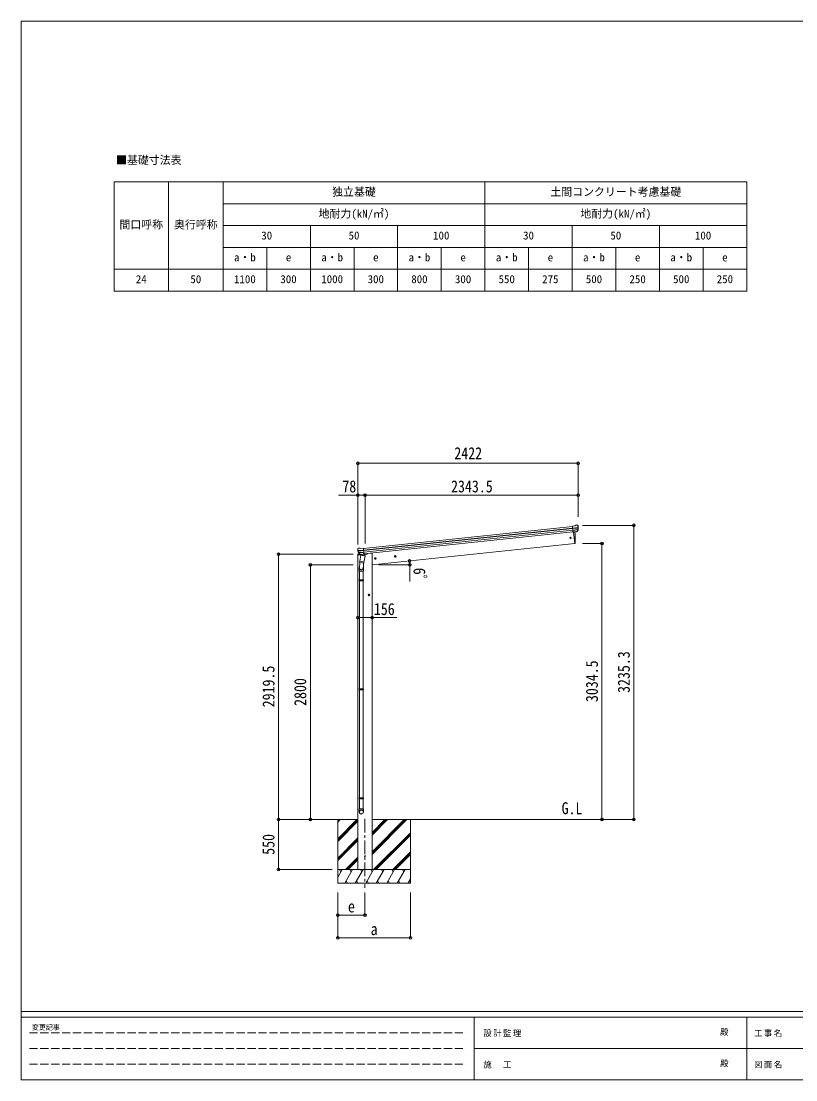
# Model space of a CAD drawing. Units: millimetres at full size, sheet at 1:30; some dimension numbers follow another scale. Extents: x -8432 to 8432, y -5820 to 5820.
# Drawn here: x -8432 to 89, y -5820 to 5820 of the extents above; entities that cross this region are included whole.
import ezdxf
from ezdxf.enums import TextEntityAlignment as Align

# ---------------------------------------------------------------- set-up
doc = ezdxf.new("R2010")
doc.units = ezdxf.units.MM
doc.header["$LTSCALE"] = 30
doc.header["$PDMODE"] = 32
doc.header["$PDSIZE"] = 30
doc.linetypes.add('CHAIN1', pattern=[8, 5, -1, 1, -1])
doc.linetypes.add('DASHED3', pattern=[4, 3, -1])
for name, color, linetype, lineweight in [('0-0_0', 7, 'Continuous', 9), ('0-1_本体', 5, 'CHAIN1', 9), ('0-3_ELV2', 4, 'Continuous', 9), ('0-6_OTH_LINE', 6, 'Continuous', 9), ('0-9_OUTLINE', 7, 'Continuous', 9), ('0-E_DET2', 7, 'Continuous', 18), ('F-0_240', 7, 'Continuous', 9)]:
    doc.layers.add(name, color=color, linetype=linetype, lineweight=lineweight)
doc.layers.add('0-7_SHAPE', color=7, linetype='Continuous')
doc.styles.add('ＭＳ ゴシック', font='')
doc.styles.get('ＭＳ ゴシック').set_extended_font_data('MS Gothic')

msp = doc.modelspace()

# ---------------------------------------------------------------- linework, layer by layer
at = {"layer": '0-0_0'}
for p, q in [((-5071.81, -2958.62), (-4727.71, -2958.62)), ((-4949.96, -2958.62), (-4949.96, -3658.62)), ((-4949.96, -3169.85), (-4738.73, -2958.62)), ((-4949.96, -2986.01), (-4922.57, -2958.62)), ((-4949.96, -2971.86), (-4936.72, -2958.62)), ((-4949.96, -3183.99), (-4727.71, -2961.75)), ((-4949.96, -3198.14), (-4727.71, -2975.89)), ((-4572.21, -2958.62), (-2255.66, -2958.62)), ((-4572.21, -3340.88), (-4189.94, -2958.62)), ((-4572.21, -3312.6), (-4218.23, -2958.62)), ((-4572.21, -3326.74), (-4204.08, -2958.62)), ((-4572.21, -3128.75), (-4402.07, -2958.62)), ((-4572.21, -3114.61), (-4416.22, -2958.62)), ((-4572.21, -3100.47), (-4430.36, -2958.62)), ((-4149.96, -2958.62), (-4149.96, -3658.62)), ((-4556.1, -3508.62), (-4149.96, -3102.49)), ((-4541.95, -3508.62), (-4149.96, -3116.63)), ((-4527.81, -3508.62), (-4149.96, -3130.77)), ((-4949.96, -3381.98), (-4727.71, -3159.73)), ((-4949.96, -3396.13), (-4727.71, -3173.88)), ((-4949.96, -3410.27), (-4727.71, -3188.02)), ((-4864.46, -3508.62), (-4727.71, -3371.87)), ((-4343.96, -3508.62), (-4149.96, -3314.62)), ((-4329.82, -3508.62), (-4149.96, -3328.76)), ((-4315.68, -3508.62), (-4149.96, -3342.9)), ((-4850.32, -3508.62), (-4727.71, -3386.01)), ((-4836.18, -3508.62), (-4727.71, -3400.15)), ((-4149.96, -3508.62), (-4949.96, -3508.62)), ((-4949.96, -3592.46), (-4901.55, -3508.62)), ((-4916.56, -3534.6), (-4931.56, -3508.62)), ((-4872.69, -3658.62), (-4786.09, -3508.62)), ((-4801.09, -3534.61), (-4816.09, -3508.62)), ((-4757.22, -3658.62), (-4670.62, -3508.62)), ((-4685.62, -3534.61), (-4700.62, -3508.62)), ((-4641.75, -3658.62), (-4555.15, -3508.62)), ((-4570.15, -3534.61), (-4585.15, -3508.62)), ((-4526.28, -3658.62), (-4439.68, -3508.62)), ((-4454.68, -3534.61), (-4469.68, -3508.62)), ((-4410.81, -3658.62), (-4324.21, -3508.62)), ((-4354.21, -3508.62), (-4339.21, -3534.6)), ((-4295.34, -3658.62), (-4208.74, -3508.62)), ((-4223.74, -3534.61), (-4238.74, -3508.62)), ((-4179.87, -3658.62), (-4149.96, -3606.81)), ((-4949.96, -3658.62), (-4149.96, -3658.62)), ((-4857.69, -3632.64), (-4842.69, -3658.62)), ((-4742.22, -3632.64), (-4727.22, -3658.62)), ((-4626.75, -3632.64), (-4611.75, -3658.62)), ((-4511.28, -3632.64), (-4496.28, -3658.62)), ((-4395.81, -3632.64), (-4380.81, -3658.62)), ((-4280.34, -3632.64), (-4265.34, -3658.62)), ((-4164.87, -3632.64), (-4149.96, -3658.48))]:
    msp.add_line(p, q, dxfattribs=at)
at = {"layer": '0-1_本体'}
msp.add_line((-4649.96, -2949.42), (-4649.96, -3708.62), dxfattribs=at)
at = {"layer": '0-3_ELV2'}
for p, q in [((-4667.8, 23.38), (-2368.38, 265.06)), ((-4665.81, 4.49), (-2366.4, 246.16)), ((-4665.38, 0.31), (-2365.96, 241.99)), ((-2342.07, 269.84), (-2368.59, 267.05)), ((-2361.81, 202.5), (-2368.59, 267.05)), ((-2366.43, 246.52), (-2306.7, 252.8)), ((-2306.22, 246.93), (-2365.82, 240.66)), ((-2342.07, 269.84), (-2330.47, 276.81)), ((-2329.24, 277.22), (-2315.75, 278.64)), ((-2312.09, 277.55), (-2312.09, 277.55)), ((-2312.09, 277.55), (-2306.91, 273.36)), ((-2305.52, 269.66), (-2305.83, 271.51)), ((-4663.28, -19.55), (-2363.87, 222.13)), ((-2362.11, 205.39), (-4661.53, -36.29)), ((-2307.05, 230.17), (-2364.09, 224.18)), ((-2308.44, 225.51), (-2363.62, 219.72)), ((-2318.45, 207.28), (-2361.83, 202.72)), ((-2361.81, 202.5), (-2351.86, 203.54)), ((-2354.92, 203.22), (-2341.54, 75.83)), ((-2351.86, 203.54), (-2351.59, 203.48)), ((-2351.59, 203.48), (-2326.26, 206.14)), ((-2326.26, 206.14), (-2326, 206.26)), ((-2326, 206.26), (-2318.31, 207.07)), ((-2317, 208.94), (-2307.55, 227.24)), ((-2315.95, 208.51), (-2305.83, 226.77)), ((-4730.24, 14.81), (-4730.33, 16.68)), ((-4728.96, 19.57), (-4729.65, 18.71)), ((-4725.46, 23.89), (-4728.96, 19.57)), ((-4665.85, 4.84), (-4725.59, -1.44)), ((-4725.46, 23.89), (-4725.46, 23.9)), ((-4722.1, 25.72), (-4722.1, 25.72)), ((-4694.53, 22.58), (-4668.01, 25.37)), ((-4661.22, -39.18), (-4668.01, 25.37)), ((-2341.54, 75.83), (-4572.21, -158.62)), ((-2341.54, 75.83), (-2339.48, 76.12)), ((-4729.95, -43.78), (-4730.85, -50.62)), ((-4730.85, -50.62), (-4697.12, -47.07)), ((-4727.71, -3508.62), (-4727.71, -50.28)), ((-4710.44, -39.42), (-4727.29, -41.19)), ((-4724.84, -7.28), (-4665.23, -1.01)), ((-4707.33, -42.84), (-4721.02, -27.08)), ((-4720.53, -23.49), (-4663.5, -17.5)), ((-4706.39, -42.2), (-4719.43, -26.26)), ((-4718.21, -27.76), (-4663.03, -21.96)), ((-4697.02, -42.95), (-4704.72, -43.75)), ((-4704.62, -43.52), (-4661.25, -38.96)), ((-4703.87, -43.76), (-4702.31, -43.59)), ((-4702.31, -43.59), (-4664.77, -39.65)), ((-4696.75, -43.01), (-4697.02, -42.95)), ((-4671.42, -40.35), (-4696.75, -43.01)), ((-4671.17, -40.23), (-4671.42, -40.35)), ((-4661.22, -39.18), (-4671.17, -40.23)), ((-4664.77, -39.65), (-4663.2, -39.48)), ((-4661.39, -37.6), (-4660.46, -37.79)), ((-4657.1, -42.86), (-4627.84, -39.79)), ((-4622.98, -32.24), (-4623.4, -35.47)), ((-4536.77, -79.98), (-4542.85, -84.4)), ((-4542.85, -84.4), (-4542.06, -91.86)), ((-4542.06, -91.86), (-4535.21, -94.91)), ((-4529.92, -83.04), (-4536.77, -79.98)), ((-4317.98, -56.99), (-4324.05, -61.4)), ((-4324.05, -61.4), (-4323.27, -68.86)), ((-4323.27, -68.86), (-4316.41, -71.92)), ((-4311.12, -60.04), (-4317.98, -56.99)), ((-4606.21, -480.67), (-4612.71, -484.42)), ((-4612.71, -484.42), (-4612.71, -491.93)), ((-4612.71, -491.93), (-4606.21, -495.68)), ((-4599.71, -484.42), (-4606.21, -480.67))]:
    msp.add_line(p, q, dxfattribs=at)
for points in [[(-4708.61, 27.14), (-4708.61, 27.14), (-4722.1, 25.72)], [(-4694.53, 22.58), (-4707.32, 26.99), (-4707.32, 26.99)], [(-4572.21, -3508.62), (-4572.21, -29.62), (-4592.21, -29.62), (-4623.06, -32.87)], [(-4535.21, -94.91), (-4529.13, -90.5), (-4529.92, -83.04)], [(-4316.41, -71.92), (-4310.34, -67.51), (-4311.12, -60.04)], [(-4606.21, -495.68), (-4599.71, -491.93), (-4599.71, -484.42)]]:
    msp.add_lwpolyline(points, dxfattribs=at)
for centre, radius in [((-2388.33, 138.38), 6.5), ((-4535.99, -87.45), 8.5), ((-4535.99, -87.45), 7.7), ((-4535.99, -87.45), 6.5), ((-4317.2, -64.45), 8.5), ((-4317.2, -64.45), 7.7), ((-4317.2, -64.45), 6.5), ((-4606.21, -488.18), 8.5), ((-4606.21, -488.18), 7.7), ((-4606.21, -488.18), 6.5), ((-4649.96, -3358.62), 4.5)]:
    msp.add_circle(centre, radius, dxfattribs=at)
for centre, radius, start, end in [((-2328.93, 274.23), 3, 96.02369, 120.97631), ((-2315.23, 273.66), 5, 51.04426, 95.95574), ((-2499.08, 248.01), 192.44, 1.4271, 6.57578), ((-2506.42, 248.54), 200.2, 354.20009, 359.53883), ((-2261.43, 254.91), 45.32, 182.67122, 185.64518), ((-2306.03, 245.59), 1.35, 95.1605, 97.91927), ((-2303.43, 247.15), 2.74, 179.02151, 184.43412), ((-2506.42, 248.54), 202, 354.13916, 6), ((-3237.13, 116.04), 900.99, 357.6414, 5.6433), ((-2318.57, 209.96), 2.99, 285.2717, 331.00739), ((-2310.22, 228.61), 3, 332.69111, 354.20009), ((-2308.46, 228.22), 3, 331, 354.13916), ((-4529.35, 35.92), 202, 186, 197.86084), ((-4536.42, 33.87), 192.44, 185.42422, 190.5729), ((-4721.57, 20.75), 5, 96.04426, 140.95574), ((-4708.3, 24.15), 3, 71.02369, 95.97631), ((-2339.9, 79.09), 3, 278, 357.63919), ((-4726.98, -44.18), 3, 96, 172.5), ((-4770.31, -8.78), 45.32, 6.35482, 9.32878), ((-4727.61, -7.64), 2.74, 7.56588, 12.97849), ((-4724.74, -8.63), 1.35, 94.08073, 96.8395), ((-4529.35, 35.92), 200.2, 192.46117, 197.79991), ((-4718.76, -25.11), 3, 197.86084, 221), ((-4717.11, -24.36), 3, 197.79991, 219.30889), ((-4705.07, -40.87), 2.99, 220.99261, 266.7283), ((-4703.92, -43.26), 0.5, 240.73754, 276), ((-4663.26, -38.99), 0.5, 276, 311.26246), ((-4628.36, -34.82), 5, 276, 352.5)]:
    msp.add_arc(centre, radius, start, end, dxfattribs=at)
for centre, major_axis, ratio, start_param, end_param in [((-2307.78, 270.05), (-0.87, 5.91), 0.020485, 0.67143203, 1.56913061), ((-2313.18, 274.57), (5.88, -1.31), 0.24881, 0.46058498, 0.46410383), ((-2308.8, 271.02), (-2.34, 1.9), 0.995767, 3.98597162, 4.71238898), ((-2504.11, 226.6), (-20.92, 199.05), 0.994373, 4.71137894, 4.7277536), ((-2318.77, 210.26), (-0.11, 3), 0.642905, 3.24593831, 4.20392797), ((-2318.63, 210.06), (1.66, -2.51), 0.997631, 5.80419048, 5.89294842), ((-2318.7, 210.16), (3.53, -2.11), 0.650902, 5.25614477, 5.32895537), ((-2316.33, 210.51), (1.08, 3.13), 0.040856, 2.11350352, 2.14162489), ((-4727.32, 16.82), (1.9, 2.34), 0.995767, 1.57079633, 2.29721369), ((-4723.78, 21.2), (-5.48, -2.51), 0.24881, 5.81908147, 5.82260033), ((-4728.11, 15.66), (-0.38, 5.97), 0.020485, 4.7140547, 5.61175327), ((-4527.04, 13.97), (-20.92, 199.05), 0.994373, 4.71137894, 4.7277536), ((-4527.04, 13.97), (-20.92, 199.05), 0.994373, 1.55543171, 1.57180637), ((-4707.37, -40.79), (-1.71, 2.84), 0.040856, 4.14156042, 4.16968179), ((-4704.94, -40.54), (-0.51, 2.96), 0.642905, 2.07925734, 3.03724699), ((-4704.98, -40.64), (-3.02, -2.79), 0.650902, 0.95422993, 1.02704053), ((-4705.02, -40.76), (-1.1, -2.8), 0.997631, 0.39023689, 0.47899483)]:
    msp.add_ellipse(centre, major_axis=major_axis, ratio=ratio, start_param=start_param, end_param=end_param, dxfattribs=at)
at = {"layer": '0-6_OTH_LINE'}
for p, q in [((-4727.71, 958.43), (-4727.71, 67.35)), ((-4727.71, 958.43), (-2306.19, 958.43)), ((-2306.19, 958.43), (-2306.19, 371.25)), ((-4727.71, 609.43), (-4941.23, 609.43)), ((-4727.71, 609.43), (-4727.71, 371.25)), ((-4649.71, 609.43), (-4727.71, 609.43)), ((-4649.71, 609.43), (-4649.71, 75.52)), ((-2306.19, 609.43), (-4649.71, 609.43)), ((-2306.19, 609.43), (-2306.19, 371.25)), ((-1691.8, 276.65), (-2255.66, 276.65)), ((-1691.8, 276.65), (-1691.8, -2958.62)), ((-2042.8, 75.83), (-2255.66, 75.83)), ((-2042.8, 75.83), (-2042.8, -2958.62)), ((-5599.96, -2958.62), (-5599.96, -39.14)), ((-5599.96, -39.14), (-4778.21, -39.14)), ((-5250.96, -2958.62), (-5250.96, -158.62)), ((-5250.96, -158.62), (-4778.21, -158.62)), ((-4572.21, -738.18), (-4727.71, -738.18)), ((-5599.96, -2958.62), (-5009.57, -2958.62)), ((-5599.96, -3508.62), (-5599.96, -2958.62)), ((-5250.96, -2958.62), (-5009.57, -2958.62)), ((-2042.8, -2958.62), (-2255.66, -2958.62)), ((-1691.8, -2958.62), (-2255.66, -2958.62)), ((-5599.96, -3508.62), (-5009.57, -3508.62)), ((-4949.96, -4258.62), (-4949.96, -3759.62)), ((-4949.96, -4008.62), (-4949.96, -3759.62)), ((-4649.96, -4008.62), (-4649.96, -3759.62)), ((-4149.96, -4258.62), (-4149.96, -3759.62)), ((-4949.96, -4008.62), (-4649.96, -4008.62)), ((-4949.96, -4258.62), (-4149.96, -4258.62))]:
    msp.add_line(p, q, dxfattribs=at)
at = {"layer": '0-6_OTH_LINE', "lineweight": 18}
for p, q in [((-4155.25, -158.68), (-4497.84, -158.68)), ((-4155.25, -158.68), (-4155.25, -340.18)), ((-4572.21, -738.18), (-4300.16, -738.18))]:
    msp.add_line(p, q, dxfattribs=at)
at = {"layer": '0-6_OTH_LINE'}
msp.add_arc((-4393.04, -158.68), 237.79, 0, 10.52987, dxfattribs=at)
for p in [(-4727.71, 958.43), (-2306.19, 958.43), (-4727.71, 609.43), (-4649.71, 609.43), (-2306.19, 609.43), (-1691.8, 276.65), (-2042.8, 75.83), (-5599.96, -39.14), (-4159.25, -115.22), (-5250.96, -158.62), (-4155.25, -158.68), (-4727.71, -738.18), (-4572.21, -738.18), (-5599.96, -2958.62), (-5250.96, -2958.62), (-2042.8, -2958.62), (-1691.8, -2958.62), (-5599.96, -3508.62), (-4949.96, -4008.62), (-4649.96, -4008.62), (-4949.96, -4258.62), (-4149.96, -4258.62)]:
    msp.add_point(p, dxfattribs=at)
at = {"layer": '0-9_OUTLINE'}
for p, q in [((-4693.89, -52.12), (-4707.25, -117.78)), ((-4703.87, -43.76), (-4663.2, -39.48)), ((-4700.51, -44.06), (-4700.66, -44.79)), ((-4700.05, -45.92), (-4675.3, -55.67)), ((-4649.01, -61.25), (-4693.89, -52.12)), ((-4691.71, -49.2), (-4692.37, -52.43)), ((-4670.91, -40.68), (-4673.83, -55.03)), ((-4662.37, -126.91), (-4649.01, -61.25)), ((-4661.39, -37.6), (-4660.46, -37.79)), ((-4660.46, -37.79), (-4649.26, -54.71)), ((-4649.26, -54.71), (-4650.53, -60.94)), ((-4712.55, -225.95), (-4712.55, -191.6)), ((-4666.55, -225.95), (-4712.55, -225.95)), ((-4710.55, -225.95), (-4710.55, -322.69)), ((-4704.84, -133.06), (-4710.4, -188.79)), ((-4709.73, -130.02), (-4707.23, -117.78)), ((-4709.51, -131.42), (-4709.51, -131.42)), ((-4708.18, -132.38), (-4667.22, -140.72)), ((-4662.37, -126.91), (-4707.25, -117.78)), ((-4661.93, -124.77), (-4668.58, -192.51)), ((-4668.55, -225.95), (-4668.55, -322.69)), ((-4666.55, -191.29), (-4666.55, -225.95)), ((-4662.38, -126.9), (-4664.92, -139.38)), ((-4712.55, -324.69), (-4711.55, -322.69)), ((-4666.55, -324.69), (-4712.55, -324.69)), ((-4666.55, -332.69), (-4712.55, -332.69)), ((-4667.55, -322.69), (-4711.55, -322.69)), ((-4667.55, -334.69), (-4711.55, -334.69)), ((-4710.55, -334.69), (-4710.55, -1520.88)), ((-4668.55, -334.69), (-4668.55, -1520.88)), ((-4666.55, -324.69), (-4667.55, -322.69)), ((-4666.55, -332.69), (-4667.55, -334.69)), ((-4666.55, -324.69), (-4666.55, -332.69)), ((-4712.55, -1522.88), (-4711.55, -1520.88)), ((-4666.55, -1522.88), (-4712.55, -1522.88)), ((-4666.55, -1530.88), (-4712.55, -1530.88)), ((-4667.55, -1520.88), (-4711.55, -1520.88)), ((-4667.55, -1532.88), (-4711.55, -1532.88)), ((-4710.55, -1532.88), (-4710.55, -2719.07)), ((-4668.55, -1532.88), (-4668.55, -2719.07)), ((-4666.55, -1522.88), (-4667.55, -1520.88)), ((-4666.55, -1530.88), (-4667.55, -1532.88)), ((-4666.55, -1522.88), (-4666.55, -1530.88)), ((-4712.55, -2721.07), (-4711.55, -2719.07)), ((-4666.55, -2721.07), (-4712.55, -2721.07)), ((-4666.55, -2729.07), (-4712.55, -2729.07)), ((-4667.55, -2719.07), (-4711.55, -2719.07)), ((-4667.55, -2731.07), (-4711.55, -2731.07)), ((-4710.55, -2731.07), (-4710.55, -2841.07)), ((-4668.55, -2731.07), (-4668.55, -2841.07)), ((-4666.55, -2721.07), (-4667.55, -2719.07)), ((-4666.55, -2729.07), (-4667.55, -2731.07)), ((-4666.55, -2721.07), (-4666.55, -2729.07)), ((-4712.55, -2875.21), (-4712.55, -2841.07)), ((-4666.55, -2841.07), (-4712.55, -2841.07)), ((-4666.55, -2875.21), (-4666.55, -2841.07))]:
    msp.add_line(p, q, dxfattribs=at)
for points in [[(-4712.55, -324.69), (-4712.55, -332.69), (-4711.55, -334.69)], [(-4712.55, -1522.88), (-4712.55, -1530.88), (-4711.55, -1532.88)], [(-4712.55, -2721.07), (-4712.55, -2729.07), (-4711.55, -2731.07)]]:
    msp.add_lwpolyline(points, dxfattribs=at)
for centre, radius, start, end in [((-4703.92, -43.26), 0.5, 240.73754, 276), ((-4701, -43.96), 0.5, 348.5, 96), ((-4699.68, -44.99), 1, 168.5, 248.5), ((-4674.82, -54.75), 1.03, 242.53897, 344.46569), ((-4670.32, -40.84), 0.604, 93.09842, 164.70595), ((-4663.26, -38.99), 0.5, 276, 311.26246), ((-4682.55, -191.6), 30, 177.45142, 180), ((-4707.82, -130.45), 1.95, 167.54017, 209.97766), ((-4707.78, -130.42), 2, 209.90962, 258.5), ((-4666.82, -138.76), 2, 258.5, 341.96843)]:
    msp.add_arc(centre, radius, start, end, dxfattribs=at)
for centre, major_axis, ratio, start_param, end_param in [((-4689.55, -191.29), (23, 0), 0.996195, 2.62193603, 6.60747969), ((-4689.55, -191.29), (21, 0), 0.996195, 3.02154981, 6.2247991), ((-4689.55, -2873.47), (-23, 0), 0.996195, 3.14159265, 6.28318531), ((-4689.55, -2875.21), (-23, 0), 0.996195, 3.14159265, 6.28318531), ((-4689.55, -2875.21), (0, -23.43), 0.981806, 4.71238898, 7.85398163)]:
    msp.add_ellipse(centre, major_axis=major_axis, ratio=ratio, start_param=start_param, end_param=end_param, dxfattribs=at)
msp.add_ellipse((-4689.55, -2875.21), major_axis=(21, 0), ratio=0.996195, dxfattribs=at)
at = {"layer": '0-E_DET2'}
for p, q in [((-7410.75, 4052.93), (-450.75, 4052.93)), ((-7410.75, 4052.93), (-7410.75, 2852.93)), ((-6810.75, 4052.93), (-6810.75, 2852.93)), ((-6210.75, 4052.93), (-6210.75, 2852.93)), ((-3330.75, 4052.93), (-3330.75, 2852.93)), ((-450.75, 4052.93), (-450.75, 2852.93)), ((-6210.75, 3812.93), (-450.75, 3812.93)), ((-6210.75, 3572.93), (-450.75, 3572.93)), ((-5250.75, 3572.93), (-5250.75, 2852.93)), ((-4290.75, 3572.93), (-4290.75, 2852.93)), ((-2370.75, 3572.93), (-2370.75, 2852.93)), ((-1410.75, 3572.93), (-1410.75, 2852.93)), ((-6210.75, 3332.93), (-450.75, 3332.93)), ((-5730.75, 3332.93), (-5730.75, 2852.93)), ((-4770.75, 3332.93), (-4770.75, 2852.93)), ((-3810.75, 3332.93), (-3810.75, 2852.93)), ((-2850.75, 3332.93), (-2850.75, 2852.93)), ((-1890.75, 3332.93), (-1890.75, 2852.93)), ((-930.75, 3332.93), (-930.75, 2852.93)), ((-7410.75, 3092.93), (-450.75, 3092.93)), ((-7410.75, 2852.93), (-450.75, 2852.93))]:
    msp.add_line(p, q, dxfattribs=at)
at = {"layer": 'F-0_240', "color": 5}
for p, q in [((-8432.06, 5820), (-8432.06, -5820)), ((-8432.06, 5820), (8007.94, 5820)), ((-8432.06, -5070), (8007.94, -5070)), ((-8432.06, -5130), (5341.19, -5130)), ((-3448.82, -5130), (-3448.82, -5820)), ((-448.82, -5130), (-448.82, -5820)), ((-3448.82, -5475), (2701.18, -5475)), ((-8432.06, -5820), (8007.94, -5820))]:
    msp.add_line(p, q, dxfattribs=at)
at = {"layer": 'F-0_240', "color": 4, "linetype": 'DASHED3'}
for p, q in [((-8342.06, -5302.5), (-3538.82, -5302.5)), ((-8342.06, -5475), (-3538.82, -5475)), ((-8342.06, -5647.5), (-3538.82, -5647.5))]:
    msp.add_line(p, q, dxfattribs=at)

# ---------------------------------------------------------------- texts
at = {"layer": '0-6_OTH_LINE', "color": 7, "style": 'ＭＳ ゴシック', "width": 0.85}
for s, p in [('2422', (-3666.95, 964.43)), ('78', (-4898.88, 599.29)), ('2343.5', (-3702.95, 599.43)), ('156', (-4552.03, -748.94)), ('e', (-4837.46, -4018.62)), ('a', (-4587.46, -4268.62))]:
    msp.add_text(s, height=132, dxfattribs=at).set_placement(p, align=Align.BOTTOM_LEFT)
for s, rotation, p in [('6ﾟ', 270, (-4155.71, -190.2)), ('3235.3', 90, (-1697.8, -1565.99)), ('2919.5', 90, (-5605.96, -1723.88)), ('3034.5', 90, (-2048.8, -1666.4)), ('2800', 90, (-5256.96, -1708.62)), ('550', 90, (-5605.96, -3346.12))]:
    msp.add_text(s, height=132, rotation=rotation, dxfattribs=at).set_placement(p, align=Align.BOTTOM_LEFT)
at = {"layer": '0-7_SHAPE', "style": 'ＭＳ ゴシック', "width": 0.85}
msp.add_text('G.L', height=132, dxfattribs=at).set_placement((-2487.28, -2939.44), align=Align.BOTTOM_LEFT)
at = {"layer": '0-E_DET2', "style": 'ＭＳ ゴシック'}
for s, p in [('■基礎寸法表', (-7388.34, 4222.65)), ('独立基礎', (-5010.75, 3872.93)), ('土間コンクリート考慮基礎', (-2610.75, 3872.93)), ('地耐力(kN/㎡)', (-5160.75, 3632.93)), ('地耐力(kN/㎡)', (-2280.75, 3632.93)), ('間口呼称', (-7350.75, 3512.93)), ('奥行呼称', (-6750.75, 3512.93)), ('30', (-5790.75, 3392.93)), ('50', (-4830.75, 3392.93)), ('100', (-3900.75, 3392.93)), ('30', (-2910.75, 3392.93)), ('50', (-1950.75, 3392.93)), ('100', (-1020.75, 3392.93)), ('a・b', (-6090.75, 3152.93)), ('a・b', (-5130.75, 3152.93)), ('a・b', (-4170.75, 3152.93)), ('a・b', (-3210.75, 3152.93)), ('a・b', (-2250.75, 3152.93)), ('a・b', (-1290.75, 3152.93)), ('e', (-5520.75, 3152.93)), ('e', (-4560.75, 3152.93)), ('e', (-3600.75, 3152.93)), ('e', (-2640.75, 3152.93)), ('e', (-1680.75, 3152.93)), ('e', (-720.75, 3152.93)), ('24', (-7170.75, 2912.93)), ('50', (-6570.75, 2912.93)), ('1100', (-6090.75, 2912.93)), ('300', (-5580.75, 2912.93)), ('1000', (-5130.75, 2912.93)), ('300', (-4620.75, 2912.93)), ('800', (-4140.75, 2912.93)), ('300', (-3660.75, 2912.93)), ('550', (-3180.75, 2912.93)), ('275', (-2700.75, 2912.93)), ('500', (-2220.75, 2912.93)), ('250', (-1740.75, 2912.93)), ('500', (-1260.75, 2912.93)), ('250', (-780.75, 2912.93))]:
    msp.add_text(s, height=87.98, dxfattribs=at).set_placement(p, align=Align.BOTTOM_LEFT)
at = {"layer": 'F-0_240', "style": 'ＭＳ ゴシック'}
for s, height, p in [('変更記事', 54.99, (-8314.83, -5287.5)), ('殿', 65.98, (-744.53, -5347.5)), ('殿', 65.98, (-744.53, -5692.5))]:
    msp.add_text(s, height=height, dxfattribs=at).set_placement(p, align=Align.BOTTOM_LEFT)
at = {"layer": 'F-0_240', "char_height": 65.98, "attachment_point": 7, "style": 'ＭＳ ゴシック'}
for s, insert in [('\\T1.17;設計監理', (-3347.49, -5347.5)), ('\\T1.17;工事名', (-369.71, -5347.5)), ('\\T1.17;施\u3000工', (-3347.49, -5692.5)), ('\\T1.17;図面名', (-369.71, -5692.5))]:
    msp.add_mtext(s, dxfattribs=dict(at, insert=insert))

doc.saveas('drawing.dxf')
